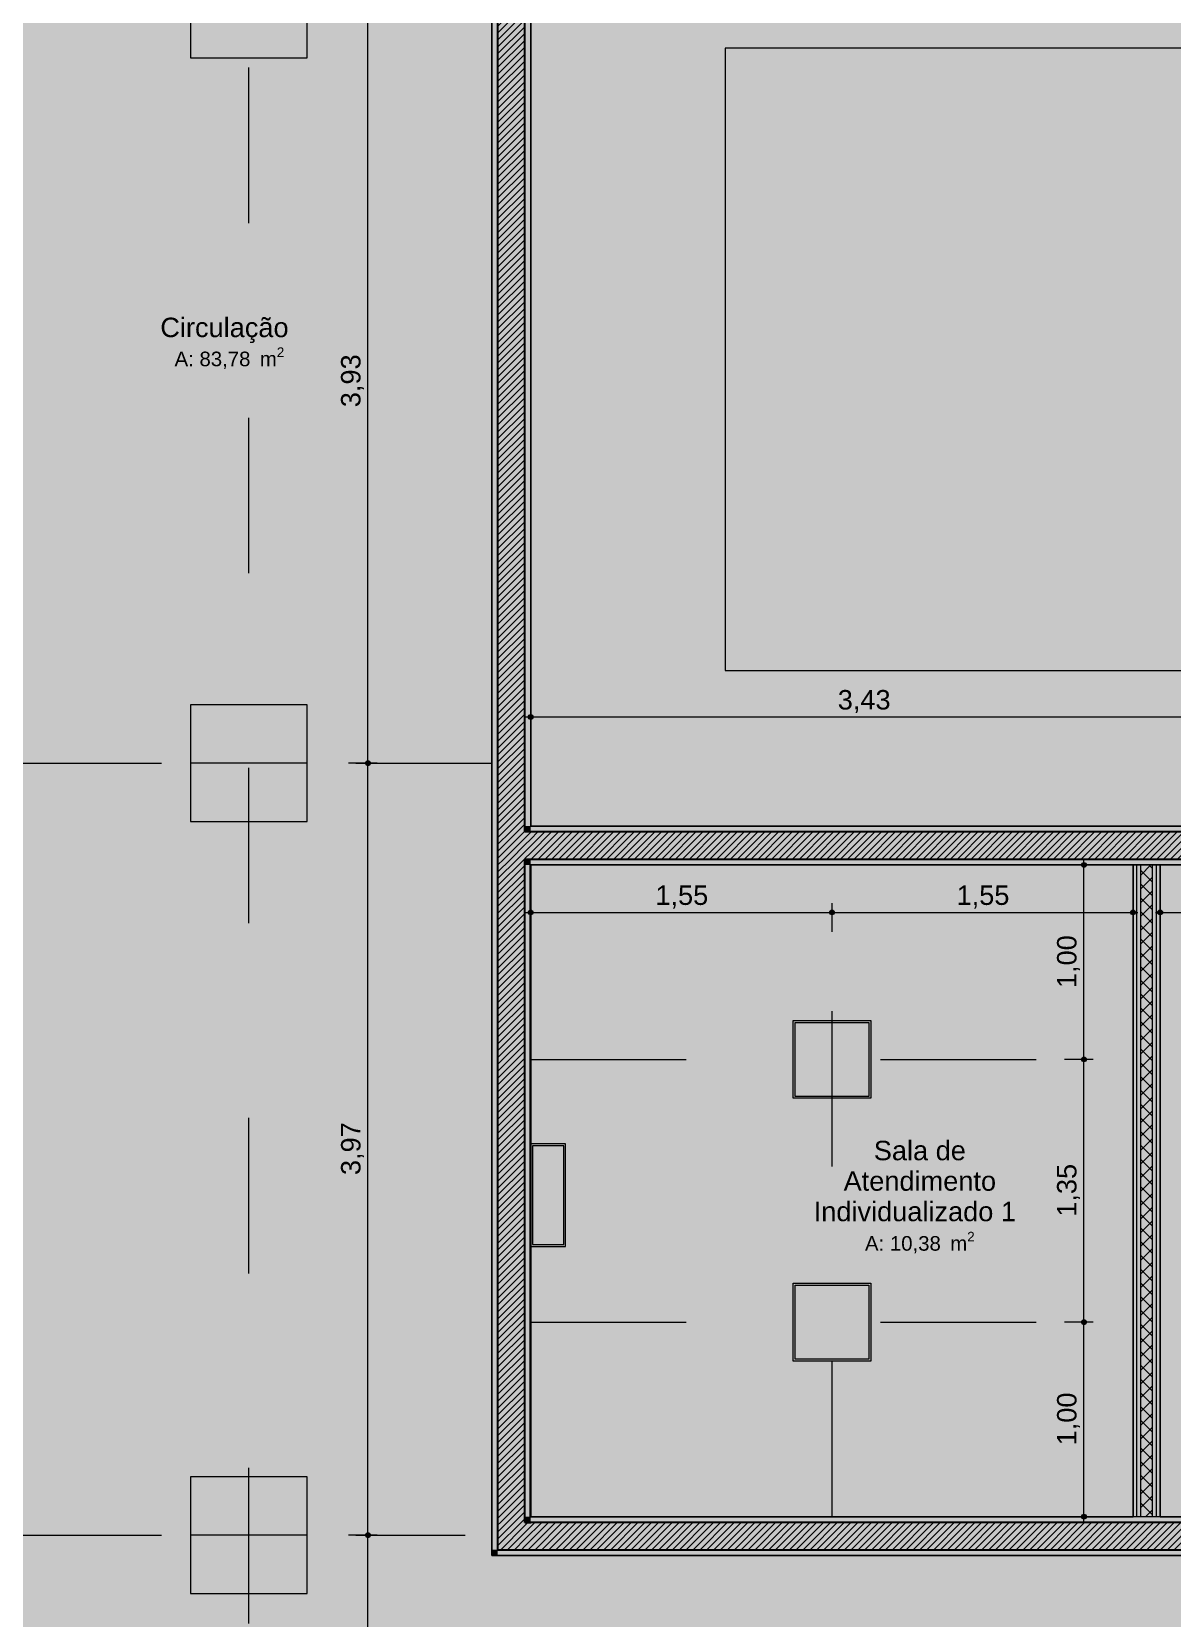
# Model space of a CAD drawing. Header units: metres. Extents: x -77 to -41.1, y -68 to -27.7.
# Drawn here: x -56.38 to -50.51, y -51.17 to -43.02 of the extents above; entities that cross this region are included whole.
import ezdxf

# ---------------------------------------------------------------- set-up
doc = ezdxf.new("R2010")
doc.units = ezdxf.units.M
doc.header["$MEASUREMENT"] = 0
doc.linetypes.add('AStair_dashed', pattern=[1.8, 0.8, -1])
for name, color, linetype in [('COTAS FORRO.EXEC', 7, 'Continuous'), ('FORRO.EXEC', 7, 'Continuous'), ('LUMINOTÉCNICA', 7, 'Continuous'), ('PAREDE CONSTRUIR', 7, 'Continuous'), ('TERRENO.ARQ', 7, 'Continuous'), ('ZONA', 7, 'Continuous')]:
    doc.layers.add(name, color=color, linetype=linetype)
for name, color, linetype, lineweight, true_color in [('COTAS FORRO.EXEC_Caneta_No__25', 7, 'Continuous', 13, 0x982312), ('LAJES.EST_Caneta_No__18', 7, 'Continuous', 0, 0xdfdfdf), ('LAJES.EST_Caneta_No__254', 7, 'Continuous', 0, 0xd1c9ad), ('LUMINOTÉCNICA_Caneta_No__174', 7, 'Continuous', 0, 0x6a8fff), ('LUMINOTÉCNICA_Caneta_No__27', 7, 'Continuous', 0, 0xbd2d17), ('LUMINOTÉCNICA_Caneta_No__46', 7, 'Continuous', 0, 0xbf8f00), ('LUMINOTÉCNICA_Caneta_No__56', 7, 'Continuous', 0, 0xffe495), ('ZONA_Caneta_No__56', 7, 'Continuous', 0, 0xffe495)]:
    doc.layers.add(name, color=color, linetype=linetype, lineweight=lineweight, true_color=true_color)
for name, color, linetype, lineweight in [('FORRO.EXEC_Caneta_No__241', 7, 'Continuous', 13), ('LAJES.EST_Caneta_No__241', 7, 'Continuous', 13), ('LUMINOTÉCNICA_Caneta_No__96', 252, 'Continuous', 0), ('PAREDE CONSTRUIR_Caneta_No__241', 7, 'Continuous', 13), ('PAREDE CONSTRUIR_Caneta_No__3', 7, 'Continuous', 25), ('PAREDE CONSTRUIR_Caneta_No__83', 84, 'Continuous', 0), ('Selos de Zona Archicad_Caneta_No__11', 7, 'Continuous', 5), ('TERRENO.ARQ_Caneta_No__241', 7, 'Continuous', 13)]:
    doc.layers.add(name, color=color, linetype=linetype, lineweight=lineweight)
doc.styles.add('GENERATED_STYLE_1', font='arial.ttf')
doc.dimstyles.new('GENERATED_STYLE__1', dxfattribs={"dimtxt": 0.1, "dimasz": 0.0475, "dimexe": 0.18, "dimexo": 0.1, "dimgap": 0, "dimtad": 1, "dimtih": 1, "dimtoh": 1, "dimzin": 0, "dimdsep": 46, "dimtxsty": 'GENERATED_STYLE_1', "dimblk": 'ARROWHEAD_11', "dimblk1": 'ARROWHEAD_11', "dimblk2": 'ARROWHEAD_11', "dimcen": 0.09, "dimclrd": 256, "dimclre": 256, "dimclrt": 256, "dimadec": 0, "dimazin": 0, "dimtfac": 1, "dimtdec": 4, "dimtmove": 0, "dimatfit": 3, "dimfxl": 0, "dimtolj": 1, "dimtzin": 0, "dimarcsym": 0})
doc.dimstyles.new('GENERATED_STYLE__2', dxfattribs={"dimtxt": 0.1, "dimasz": 0.0475, "dimexe": 0.18, "dimexo": 0.1, "dimgap": 0, "dimtad": 1, "dimzin": 0, "dimdsep": 46, "dimtxsty": 'GENERATED_STYLE_1', "dimblk": 'ARROWHEAD_11', "dimblk1": 'ARROWHEAD_11', "dimblk2": 'ARROWHEAD_11', "dimcen": 0.09, "dimclrd": 256, "dimclre": 256, "dimclrt": 256, "dimadec": 0, "dimazin": 0, "dimtfac": 1, "dimtdec": 4, "dimtmove": 0, "dimatfit": 3, "dimfxl": 0, "dimtolj": 1, "dimtzin": 0, "dimarcsym": 0})
doc.dimstyles.new('GENERATED_STYLE__3', dxfattribs={"dimtxt": 0.1, "dimasz": 0.0475, "dimexe": 0.18, "dimexo": 0.337275, "dimgap": 0, "dimtad": 1, "dimtih": 1, "dimtoh": 1, "dimzin": 0, "dimdsep": 46, "dimtxsty": 'GENERATED_STYLE_1', "dimblk": 'ARROWHEAD_11', "dimblk1": 'ARROWHEAD_11', "dimblk2": 'ARROWHEAD_11', "dimcen": 0.09, "dimclrd": 256, "dimclre": 256, "dimclrt": 256, "dimadec": 0, "dimazin": 0, "dimtfac": 1, "dimtdec": 4, "dimtmove": 0, "dimatfit": 3, "dimfxl": 0, "dimtolj": 1, "dimtzin": 0, "dimarcsym": 0})
pattern_1 = [(45, (0, 0), (-0.0176776695, 0.0176776695), [])]

# ---------------------------------------------------------------- blocks, each defined once
blk = doc.blocks.new('Sala de Atendimento Individualizado 1_9_7_3', base_point=(-51.8123, -48.9904))
at = {"layer": 'Selos de Zona Archicad_Caneta_No__11', "color": 7, "lineweight": 5, "insert": (-51.8123, -48.7188), "char_height": 0.1, "width": 1.1, "attachment_point": 2, "line_spacing_factor": 0.940302, "style": 'GENERATED_STYLE_1'}
blk.add_mtext('\\A1;{\\pqc;\\pt0,0.55;\\fArial|b0|i0|c0|p0;\\W1.000000;Sala de Atendimento Individualizado 1\\fArial|b0|i0|c0|p0;\\W1.000000;\\A1{\\H.66x;\\S^  ;}\\fArial|b0|i0|c0|p0;\\W1.000000;\\fArial|b0|i0|c0|p0;\\W1.000000;\\A1{\\H.66x;\\S^  ;}}', dxfattribs=at)
at = {"layer": 'Selos de Zona Archicad_Caneta_No__11', "color": 7, "lineweight": 5, "insert": (-51.8123, -49.187), "char_height": 0.075, "attachment_point": 2, "style": 'GENERATED_STYLE_1'}
blk.add_mtext('\\A1;{\\pqc;\\pt0,0.55;\\fArial|b0|i0|c0|p0;\\W1.000000;A: 10,38\\fArial|b0|i0|c0|p0;\\W1.000000;\\A1{\\H.66x;\\S^  ;}\\fArial|b0|i0|c0|p0;\\W1.000000; m\\fArial|b0|i0|c0|p0;\\W1.000000;\\A1{\\H.66x;\\S2^  ;}}', dxfattribs=at)
blk = doc.blocks.new('Circulação_9_25_3', base_point=(-55.3638, -44.6001))
at = {"layer": 'Selos de Zona Archicad_Caneta_No__11', "color": 7, "lineweight": 5, "attachment_point": 2, "style": 'GENERATED_STYLE_1'}
for s, insert, char_height in [('\\A1;{\\pqc;\\pt0,0.55;\\fArial|b0|i0|c0|p0;\\W1.000000;Circulação\\fArial|b0|i0|c0|p0;\\W1.000000;\\A1{\\H.66x;\\S^  ;}\\fArial|b0|i0|c0|p0;\\W1.000000;\\fArial|b0|i0|c0|p0;\\W1.000000;\\A1{\\H.66x;\\S^  ;}}', (-55.3638, -44.4863), 0.1), ('\\A1;{\\pqc;\\pt0,0.55;\\fArial|b0|i0|c0|p0;\\W1.000000;A: 83,78\\fArial|b0|i0|c0|p0;\\W1.000000;\\A1{\\H.66x;\\S^  ;}\\fArial|b0|i0|c0|p0;\\W1.000000; m\\fArial|b0|i0|c0|p0;\\W1.000000;\\A1{\\H.66x;\\S2^  ;}}', (-55.3638, -44.639), 0.075)]:
    blk.add_mtext(s, dxfattribs=dict(at, insert=insert, char_height=char_height))
blk = doc.blocks.new('*D198')
at = {"layer": 'COTAS FORRO.EXEC_Caneta_No__25', "linetype": 'Continuous', "lineweight": 13, "true_color": 0x982312}
for points in [[(-53.8265, -47.5445), (-53.8256, -47.5493), (-53.8229, -47.5533), (-53.8188, -47.556), (-53.814, -47.557), (-53.8093, -47.556), (-53.8052, -47.5533), (-53.8025, -47.5493), (-53.8015, -47.5445), (-53.8025, -47.5397), (-53.8052, -47.5357), (-53.8093, -47.5329), (-53.814, -47.532), (-53.8188, -47.5329), (-53.8229, -47.5357), (-53.8256, -47.5397)], [(-52.2765, -47.5445), (-52.2756, -47.5493), (-52.2729, -47.5533), (-52.2688, -47.556), (-52.264, -47.557), (-52.2593, -47.556), (-52.2552, -47.5533), (-52.2525, -47.5493), (-52.2515, -47.5445), (-52.2525, -47.5397), (-52.2552, -47.5357), (-52.2593, -47.5329), (-52.264, -47.532), (-52.2688, -47.5329), (-52.2729, -47.5357), (-52.2756, -47.5397)]]:
    blk.add_hatch(color=24, dxfattribs=at).paths.add_polyline_path(points)
at = {"layer": 'COTAS FORRO.EXEC_Caneta_No__25', "color": 24, "linetype": 'Continuous', "lineweight": 13, "true_color": 0x982312}
for p, q in [((-53.814, -47.532), (-53.814, -47.4445)), ((-53.839, -47.5445), (-53.8265, -47.5445)), ((-53.814, -47.5914), (-53.814, -47.557)), ((-53.8015, -47.5445), (-52.2765, -47.5445)), ((-52.264, -47.532), (-52.264, -47.4976)), ((-52.264, -47.6445), (-52.264, -47.557))]:
    blk.add_line(p, q, dxfattribs=at)
for centre in [(-53.814, -47.5445), (-52.264, -47.5445)]:
    blk.add_circle(centre, 0.0125, dxfattribs=at)
at = {"layer": 'COTAS FORRO.EXEC_Caneta_No__25', "color": 24, "lineweight": 13, "true_color": 0x982312, "insert": (-53.1725, -47.5245), "char_height": 0.1, "attachment_point": 7, "style": 'GENERATED_STYLE_1'}
blk.add_mtext('\\A1;{\\pql;\\fArial|b0|i0|c0|p0;\\W1.000000;1,55}', dxfattribs=at)
blk = doc.blocks.new('ARROWHEAD_11')
at = {"color": 0, "linetype": 'Continuous', "lineweight": 0}
blk.add_line((0, 0), (-1, 0), dxfattribs=at)
at = {"color": 0, "linetype": 'Continuous', "lineweight": 0, "const_width": 0.25, "flags": 128}
blk.add_lwpolyline([(-0.125, 0, 1), (0.125, 0, 1)], format="xyb", close=True, dxfattribs=at)
blk = doc.blocks.new('*D199')
at = {"layer": 'COTAS FORRO.EXEC_Caneta_No__25', "linetype": 'Continuous', "lineweight": 13, "true_color": 0x982312}
for points in [[(-52.2765, -47.5445), (-52.2756, -47.5493), (-52.2729, -47.5533), (-52.2688, -47.556), (-52.264, -47.557), (-52.2593, -47.556), (-52.2552, -47.5533), (-52.2525, -47.5493), (-52.2515, -47.5445), (-52.2525, -47.5397), (-52.2552, -47.5357), (-52.2593, -47.5329), (-52.264, -47.532), (-52.2688, -47.5329), (-52.2729, -47.5357), (-52.2756, -47.5397)], [(-50.7282, -47.5445), (-50.7272, -47.5493), (-50.7245, -47.5533), (-50.7205, -47.556), (-50.7157, -47.557), (-50.7109, -47.556), (-50.7069, -47.5533), (-50.7042, -47.5493), (-50.7032, -47.5445), (-50.7042, -47.5397), (-50.7069, -47.5357), (-50.7109, -47.5329), (-50.7157, -47.532), (-50.7205, -47.5329), (-50.7245, -47.5357), (-50.7272, -47.5397)]]:
    blk.add_hatch(color=24, dxfattribs=at).paths.add_polyline_path(points)
at = {"layer": 'COTAS FORRO.EXEC_Caneta_No__25', "color": 24, "linetype": 'Continuous', "lineweight": 13, "true_color": 0x982312}
for p, q in [((-52.264, -47.532), (-52.264, -47.4976)), ((-52.264, -47.6445), (-52.264, -47.557)), ((-52.2515, -47.5445), (-50.7282, -47.5445)), ((-50.7157, -47.532), (-50.7157, -47.4976)), ((-50.7157, -47.6445), (-50.7157, -47.557)), ((-50.7032, -47.5445), (-50.6907, -47.5445))]:
    blk.add_line(p, q, dxfattribs=at)
for centre in [(-52.264, -47.5445), (-50.7157, -47.5445)]:
    blk.add_circle(centre, 0.0125, dxfattribs=at)
at = {"layer": 'COTAS FORRO.EXEC_Caneta_No__25', "color": 24, "lineweight": 13, "true_color": 0x982312, "insert": (-51.6233, -47.5245), "char_height": 0.1, "attachment_point": 7, "style": 'GENERATED_STYLE_1'}
blk.add_mtext('\\A1;{\\pql;\\fArial|b0|i0|c0|p0;\\W1.000000;1,55}', dxfattribs=at)
blk = doc.blocks.new('*D200')
at = {"layer": 'COTAS FORRO.EXEC_Caneta_No__25', "linetype": 'Continuous', "lineweight": 13, "true_color": 0x982312}
for points in [[(-50.5882, -47.5445), (-50.5872, -47.5493), (-50.5845, -47.5533), (-50.5805, -47.556), (-50.5757, -47.557), (-50.5709, -47.556), (-50.5669, -47.5533), (-50.5642, -47.5493), (-50.5632, -47.5445), (-50.5642, -47.5397), (-50.5669, -47.5357), (-50.5709, -47.5329), (-50.5757, -47.532), (-50.5805, -47.5329), (-50.5845, -47.5357), (-50.5872, -47.5397)], [(-49.0382, -47.5445), (-49.0372, -47.5493), (-49.0345, -47.5533), (-49.0305, -47.556), (-49.0257, -47.557), (-49.0209, -47.556), (-49.0169, -47.5533), (-49.0142, -47.5493), (-49.0132, -47.5445), (-49.0142, -47.5397), (-49.0169, -47.5357), (-49.0209, -47.5329), (-49.0257, -47.532), (-49.0305, -47.5329), (-49.0345, -47.5357), (-49.0372, -47.5397)]]:
    blk.add_hatch(color=24, dxfattribs=at).paths.add_polyline_path(points)
at = {"layer": 'COTAS FORRO.EXEC_Caneta_No__25', "color": 24, "linetype": 'Continuous', "lineweight": 13, "true_color": 0x982312}
for p, q in [((-50.5757, -47.532), (-50.5757, -47.4445)), ((-50.6007, -47.5445), (-50.5882, -47.5445)), ((-50.5757, -47.5914), (-50.5757, -47.557)), ((-50.5632, -47.5445), (-49.0382, -47.5445)), ((-49.0257, -47.532), (-49.0257, -47.4976)), ((-49.0257, -47.6445), (-49.0257, -47.557))]:
    blk.add_line(p, q, dxfattribs=at)
for centre in [(-50.5757, -47.5445), (-49.0257, -47.5445)]:
    blk.add_circle(centre, 0.0125, dxfattribs=at)
at = {"layer": 'COTAS FORRO.EXEC_Caneta_No__25', "color": 24, "lineweight": 13, "true_color": 0x982312, "insert": (-49.9342, -47.5245), "char_height": 0.1, "attachment_point": 7, "style": 'GENERATED_STYLE_1'}
blk.add_mtext('\\A1;{\\pql;\\fArial|b0|i0|c0|p0;\\W1.000000;1,55}', dxfattribs=at)
blk = doc.blocks.new('*D207')
at = {"layer": 'COTAS FORRO.EXEC_Caneta_No__25', "linetype": 'Continuous', "lineweight": 13, "true_color": 0x982312}
for points in [[(-50.9804, -49.6516), (-50.9794, -49.6564), (-50.9767, -49.6604), (-50.9727, -49.6631), (-50.9679, -49.6641), (-50.9631, -49.6631), (-50.9591, -49.6604), (-50.9563, -49.6564), (-50.9554, -49.6516), (-50.9563, -49.6468), (-50.9591, -49.6427), (-50.9631, -49.64), (-50.9679, -49.6391), (-50.9727, -49.64), (-50.9767, -49.6427), (-50.9794, -49.6468)], [(-50.9804, -50.6516), (-50.9794, -50.6564), (-50.9767, -50.6604), (-50.9727, -50.6631), (-50.9679, -50.6641), (-50.9631, -50.6631), (-50.9591, -50.6604), (-50.9563, -50.6564), (-50.9554, -50.6516), (-50.9563, -50.6468), (-50.9591, -50.6427), (-50.9631, -50.64), (-50.9679, -50.6391), (-50.9727, -50.64), (-50.9767, -50.6427), (-50.9794, -50.6468)]]:
    blk.add_hatch(color=24, dxfattribs=at).paths.add_polyline_path(points)
at = {"layer": 'COTAS FORRO.EXEC_Caneta_No__25', "color": 24, "linetype": 'Continuous', "lineweight": 13, "true_color": 0x982312}
for p, q in [((-50.9804, -49.6516), (-51.0679, -49.6516)), ((-50.9679, -50.6391), (-50.9679, -49.6641)), ((-50.921, -49.6516), (-50.9554, -49.6516)), ((-50.9804, -50.6516), (-51.0148, -50.6516)), ((-50.8679, -50.6516), (-50.9554, -50.6516)), ((-50.9679, -50.6766), (-50.9679, -50.6641))]:
    blk.add_line(p, q, dxfattribs=at)
for centre in [(-50.9679, -49.6516), (-50.9679, -50.6516)]:
    blk.add_circle(centre, 0.0125, dxfattribs=at)
at = {"layer": 'COTAS FORRO.EXEC_Caneta_No__25', "color": 24, "lineweight": 13, "true_color": 0x982312, "insert": (-50.9879, -50.285), "char_height": 0.1, "attachment_point": 7, "rotation": 90, "style": 'GENERATED_STYLE_1'}
blk.add_mtext('\\A1;{\\pql;\\fArial|b0|i0|c0|p0;\\W1.000000;1,00}', dxfattribs=at)
blk = doc.blocks.new('*D208')
at = {"layer": 'COTAS FORRO.EXEC_Caneta_No__25', "linetype": 'Continuous', "lineweight": 13, "true_color": 0x982312}
for points in [[(-50.9804, -48.3002), (-50.9794, -48.305), (-50.9767, -48.309), (-50.9727, -48.3117), (-50.9679, -48.3127), (-50.9631, -48.3117), (-50.9591, -48.309), (-50.9563, -48.305), (-50.9554, -48.3002), (-50.9563, -48.2954), (-50.9591, -48.2913), (-50.9631, -48.2886), (-50.9679, -48.2877), (-50.9727, -48.2886), (-50.9767, -48.2913), (-50.9794, -48.2954)], [(-50.9804, -49.6516), (-50.9794, -49.6564), (-50.9767, -49.6604), (-50.9727, -49.6631), (-50.9679, -49.6641), (-50.9631, -49.6631), (-50.9591, -49.6604), (-50.9563, -49.6564), (-50.9554, -49.6516), (-50.9563, -49.6468), (-50.9591, -49.6427), (-50.9631, -49.64), (-50.9679, -49.6391), (-50.9727, -49.64), (-50.9767, -49.6427), (-50.9794, -49.6468)]]:
    blk.add_hatch(color=24, dxfattribs=at).paths.add_polyline_path(points)
at = {"layer": 'COTAS FORRO.EXEC_Caneta_No__25', "color": 24, "linetype": 'Continuous', "lineweight": 13, "true_color": 0x982312}
for p, q in [((-50.9804, -48.3002), (-51.0679, -48.3002)), ((-50.9679, -49.6391), (-50.9679, -48.3127)), ((-50.921, -48.3002), (-50.9554, -48.3002)), ((-50.9804, -49.6516), (-51.0679, -49.6516)), ((-50.921, -49.6516), (-50.9554, -49.6516))]:
    blk.add_line(p, q, dxfattribs=at)
for centre in [(-50.9679, -48.3002), (-50.9679, -49.6516)]:
    blk.add_circle(centre, 0.0125, dxfattribs=at)
at = {"layer": 'COTAS FORRO.EXEC_Caneta_No__25', "color": 24, "lineweight": 13, "true_color": 0x982312, "insert": (-50.9879, -49.1093), "char_height": 0.1, "attachment_point": 7, "rotation": 90, "style": 'GENERATED_STYLE_1'}
blk.add_mtext('\\A1;{\\pql;\\fArial|b0|i0|c0|p0;\\W1.000000;1,35}', dxfattribs=at)
blk = doc.blocks.new('*D209')
at = {"layer": 'COTAS FORRO.EXEC_Caneta_No__25', "linetype": 'Continuous', "lineweight": 13, "true_color": 0x982312}
for points in [[(-50.9804, -47.3002), (-50.9794, -47.305), (-50.9767, -47.309), (-50.9727, -47.3117), (-50.9679, -47.3127), (-50.9631, -47.3117), (-50.9591, -47.309), (-50.9563, -47.305), (-50.9554, -47.3002), (-50.9563, -47.2954), (-50.9591, -47.2913), (-50.9631, -47.2886), (-50.9679, -47.2877), (-50.9727, -47.2886), (-50.9767, -47.2913), (-50.9794, -47.2954)], [(-50.9804, -48.3002), (-50.9794, -48.305), (-50.9767, -48.309), (-50.9727, -48.3117), (-50.9679, -48.3127), (-50.9631, -48.3117), (-50.9591, -48.309), (-50.9563, -48.305), (-50.9554, -48.3002), (-50.9563, -48.2954), (-50.9591, -48.2913), (-50.9631, -48.2886), (-50.9679, -48.2877), (-50.9727, -48.2886), (-50.9767, -48.2913), (-50.9794, -48.2954)]]:
    blk.add_hatch(color=24, dxfattribs=at).paths.add_polyline_path(points)
at = {"layer": 'COTAS FORRO.EXEC_Caneta_No__25', "color": 24, "linetype": 'Continuous', "lineweight": 13, "true_color": 0x982312}
for p, q in [((-50.9804, -47.3002), (-51.0148, -47.3002)), ((-50.9679, -47.2877), (-50.9679, -47.2752)), ((-50.9679, -48.2877), (-50.9679, -47.3127)), ((-50.8679, -47.3002), (-50.9554, -47.3002)), ((-50.9804, -48.3002), (-51.0679, -48.3002)), ((-50.921, -48.3002), (-50.9554, -48.3002))]:
    blk.add_line(p, q, dxfattribs=at)
for centre in [(-50.9679, -47.3002), (-50.9679, -48.3002)]:
    blk.add_circle(centre, 0.0125, dxfattribs=at)
at = {"layer": 'COTAS FORRO.EXEC_Caneta_No__25', "color": 24, "lineweight": 13, "true_color": 0x982312, "insert": (-50.9879, -47.9336), "char_height": 0.1, "attachment_point": 7, "rotation": 90, "style": 'GENERATED_STYLE_1'}
blk.add_mtext('\\A1;{\\pql;\\fArial|b0|i0|c0|p0;\\W1.000000;1,00}', dxfattribs=at)
blk = doc.blocks.new('*D291')
at = {"layer": 'COTAS FORRO.EXEC_Caneta_No__25', "linetype": 'Continuous', "lineweight": 13, "true_color": 0x982312}
for points in [[(-53.8265, -46.5396), (-53.8256, -46.5443), (-53.8229, -46.5484), (-53.8188, -46.5511), (-53.814, -46.5521), (-53.8093, -46.5511), (-53.8052, -46.5484), (-53.8025, -46.5443), (-53.8015, -46.5396), (-53.8025, -46.5348), (-53.8052, -46.5307), (-53.8093, -46.528), (-53.814, -46.5271), (-53.8188, -46.528), (-53.8229, -46.5307), (-53.8256, -46.5348)], [(-50.4006, -46.5396), (-50.3996, -46.5443), (-50.3969, -46.5484), (-50.3929, -46.5511), (-50.3881, -46.5521), (-50.3833, -46.5511), (-50.3792, -46.5484), (-50.3765, -46.5443), (-50.3756, -46.5396), (-50.3765, -46.5348), (-50.3792, -46.5307), (-50.3833, -46.528), (-50.3881, -46.5271), (-50.3929, -46.528), (-50.3969, -46.5307), (-50.3996, -46.5348)]]:
    blk.add_hatch(color=24, dxfattribs=at).paths.add_polyline_path(points)
at = {"layer": 'COTAS FORRO.EXEC_Caneta_No__25', "color": 24, "linetype": 'Continuous', "lineweight": 13, "true_color": 0x982312}
for p, q in [((-53.814, -46.5271), (-53.814, -46.4927)), ((-50.3881, -46.5271), (-50.3881, -46.4927)), ((-53.839, -46.5396), (-53.8265, -46.5396)), ((-53.814, -46.8768), (-53.814, -46.5521)), ((-53.8015, -46.5396), (-50.4006, -46.5396)), ((-50.3881, -46.8768), (-50.3881, -46.5521))]:
    blk.add_line(p, q, dxfattribs=at)
for centre in [(-53.814, -46.5396), (-50.3881, -46.5396)]:
    blk.add_circle(centre, 0.0125, dxfattribs=at)
at = {"layer": 'COTAS FORRO.EXEC_Caneta_No__25', "color": 24, "lineweight": 13, "true_color": 0x982312, "insert": (-52.2345, -46.5196), "char_height": 0.1, "attachment_point": 7, "style": 'GENERATED_STYLE_1'}
blk.add_mtext('\\A1;{\\pql;\\fArial|b0|i0|c0|p0;\\W1.000000;3,43}', dxfattribs=at)
blk = doc.blocks.new('*D305')
at = {"layer": 'COTAS FORRO.EXEC_Caneta_No__25', "linetype": 'Continuous', "lineweight": 13, "true_color": 0x982312}
for points in [[(-54.6636, -50.7464), (-54.6626, -50.7512), (-54.6599, -50.7553), (-54.6559, -50.758), (-54.6511, -50.7589), (-54.6463, -50.758), (-54.6422, -50.7553), (-54.6395, -50.7512), (-54.6386, -50.7464), (-54.6395, -50.7417), (-54.6422, -50.7376), (-54.6463, -50.7349), (-54.6511, -50.7339), (-54.6559, -50.7349), (-54.6599, -50.7376), (-54.6626, -50.7417)], [(-54.6636, -54.6297), (-54.6626, -54.6345), (-54.6599, -54.6386), (-54.6559, -54.6413), (-54.6511, -54.6422), (-54.6463, -54.6413), (-54.6422, -54.6386), (-54.6395, -54.6345), (-54.6386, -54.6297), (-54.6395, -54.625), (-54.6422, -54.6209), (-54.6463, -54.6182), (-54.6511, -54.6172), (-54.6559, -54.6182), (-54.6599, -54.6209), (-54.6626, -54.625)]]:
    blk.add_hatch(color=24, dxfattribs=at).paths.add_polyline_path(points)
at = {"layer": 'COTAS FORRO.EXEC_Caneta_No__25', "color": 24, "linetype": 'Continuous', "lineweight": 13, "true_color": 0x982312}
for p, q in [((-54.6636, -50.7464), (-54.7511, -50.7464)), ((-54.6511, -54.6172), (-54.6511, -50.7589)), ((-54.6042, -50.7464), (-54.6386, -50.7464)), ((-54.6636, -54.6297), (-54.6979, -54.6297)), ((-54.5511, -54.6297), (-54.6386, -54.6297))]:
    blk.add_line(p, q, dxfattribs=at)
for centre in [(-54.6511, -50.7464), (-54.6511, -54.6297)]:
    blk.add_circle(centre, 0.0125, dxfattribs=at)
at = {"layer": 'COTAS FORRO.EXEC_Caneta_No__25', "color": 24, "lineweight": 13, "true_color": 0x982312, "insert": (-54.6711, -52.8216), "char_height": 0.1, "attachment_point": 7, "rotation": 90, "style": 'GENERATED_STYLE_1'}
blk.add_mtext('\\A1;{\\pql;\\fArial|b0|i0|c0|p0;\\W1.000000;3,88}', dxfattribs=at)
blk = doc.blocks.new('*D306')
at = {"layer": 'COTAS FORRO.EXEC_Caneta_No__25', "linetype": 'Continuous', "lineweight": 13, "true_color": 0x982312}
for points in [[(-54.6636, -46.7767), (-54.6626, -46.7814), (-54.6599, -46.7855), (-54.6559, -46.7882), (-54.6511, -46.7892), (-54.6463, -46.7882), (-54.6422, -46.7855), (-54.6395, -46.7814), (-54.6386, -46.7767), (-54.6395, -46.7719), (-54.6422, -46.7678), (-54.6463, -46.7651), (-54.6511, -46.7642), (-54.6559, -46.7651), (-54.6599, -46.7678), (-54.6626, -46.7719)], [(-54.6636, -50.7464), (-54.6626, -50.7512), (-54.6599, -50.7553), (-54.6559, -50.758), (-54.6511, -50.7589), (-54.6463, -50.758), (-54.6422, -50.7553), (-54.6395, -50.7512), (-54.6386, -50.7464), (-54.6395, -50.7417), (-54.6422, -50.7376), (-54.6463, -50.7349), (-54.6511, -50.7339), (-54.6559, -50.7349), (-54.6599, -50.7376), (-54.6626, -50.7417)]]:
    blk.add_hatch(color=24, dxfattribs=at).paths.add_polyline_path(points)
at = {"layer": 'COTAS FORRO.EXEC_Caneta_No__25', "color": 24, "linetype": 'Continuous', "lineweight": 13, "true_color": 0x982312}
for p, q in [((-54.6636, -46.7767), (-54.7511, -46.7767)), ((-54.6511, -50.7339), (-54.6511, -46.7892)), ((-54.6042, -46.7767), (-54.6386, -46.7767)), ((-54.6636, -50.7464), (-54.7511, -50.7464)), ((-54.6042, -50.7464), (-54.6386, -50.7464))]:
    blk.add_line(p, q, dxfattribs=at)
for centre in [(-54.6511, -46.7767), (-54.6511, -50.7464)]:
    blk.add_circle(centre, 0.0125, dxfattribs=at)
at = {"layer": 'COTAS FORRO.EXEC_Caneta_No__25', "color": 24, "lineweight": 13, "true_color": 0x982312, "insert": (-54.6711, -48.895), "char_height": 0.1, "attachment_point": 7, "rotation": 90, "style": 'GENERATED_STYLE_1'}
blk.add_mtext('\\A1;{\\pql;\\fArial|b0|i0|c0|p0;\\W1.000000;3,97}', dxfattribs=at)
blk = doc.blocks.new('*D307')
at = {"layer": 'COTAS FORRO.EXEC_Caneta_No__25', "linetype": 'Continuous', "lineweight": 13, "true_color": 0x982312}
for points in [[(-54.6636, -42.8498), (-54.6626, -42.8546), (-54.6599, -42.8587), (-54.6559, -42.8614), (-54.6511, -42.8623), (-54.6463, -42.8614), (-54.6422, -42.8587), (-54.6395, -42.8546), (-54.6386, -42.8498), (-54.6395, -42.8451), (-54.6422, -42.841), (-54.6463, -42.8383), (-54.6511, -42.8373), (-54.6559, -42.8383), (-54.6599, -42.841), (-54.6626, -42.8451)], [(-54.6636, -46.7767), (-54.6626, -46.7814), (-54.6599, -46.7855), (-54.6559, -46.7882), (-54.6511, -46.7892), (-54.6463, -46.7882), (-54.6422, -46.7855), (-54.6395, -46.7814), (-54.6386, -46.7767), (-54.6395, -46.7719), (-54.6422, -46.7678), (-54.6463, -46.7651), (-54.6511, -46.7642), (-54.6559, -46.7651), (-54.6599, -46.7678), (-54.6626, -46.7719)]]:
    blk.add_hatch(color=24, dxfattribs=at).paths.add_polyline_path(points)
at = {"layer": 'COTAS FORRO.EXEC_Caneta_No__25', "color": 24, "linetype": 'Continuous', "lineweight": 13, "true_color": 0x982312}
for p, q in [((-54.6636, -42.8498), (-54.7511, -42.8498)), ((-54.6511, -46.7642), (-54.6511, -42.8623)), ((-54.6042, -42.8498), (-54.6386, -42.8498)), ((-54.6636, -46.7767), (-54.7511, -46.7767)), ((-54.6042, -46.7767), (-54.6386, -46.7767))]:
    blk.add_line(p, q, dxfattribs=at)
for centre in [(-54.6511, -42.8498), (-54.6511, -46.7767)]:
    blk.add_circle(centre, 0.0125, dxfattribs=at)
at = {"layer": 'COTAS FORRO.EXEC_Caneta_No__25', "color": 24, "lineweight": 13, "true_color": 0x982312, "insert": (-54.6711, -44.9467), "char_height": 0.1, "attachment_point": 7, "rotation": 90, "style": 'GENERATED_STYLE_1'}
blk.add_mtext('\\A1;{\\pql;\\fArial|b0|i0|c0|p0;\\W1.000000;3,93}', dxfattribs=at)
blk = doc.blocks.new('Fluorescent Lamp 26_2')
at = {"layer": 'LUMINOTÉCNICA_Caneta_No__174', "linetype": 'Continuous', "lineweight": 0, "true_color": 0xd9e2fe}
blk.add_hatch(color=254, dxfattribs=at).paths.add_polyline_path([(0, 0), (0.6, 0), (0.6, 0.6), (0, 0.6)])
at = {"layer": 'LUMINOTÉCNICA_Caneta_No__174', "color": 161, "linetype": 'Continuous', "lineweight": 0, "true_color": 0x6a8fff}
for p, q in [((0.6, 0.6), (0, 0.6)), ((0, 0.6), (0, 0)), ((0.6, 0), (0.6, 0.6)), ((0, 0.3), (0.6, 0.3)), ((0, 0), (0.6, 0))]:
    blk.add_line(p, q, dxfattribs=at)
blk = doc.blocks.new('Fluorescent Lamp 26')
at = {"layer": 'LUMINOTÉCNICA_Caneta_No__27', "linetype": 'Continuous', "lineweight": 0, "true_color": 0xedc9c4}
blk.add_hatch(color=254, dxfattribs=at).paths.add_polyline_path([(0, 0), (0.4, 0), (0.4, 0.4), (0, 0.4)])
at = {"layer": 'LUMINOTÉCNICA_Caneta_No__27', "color": 22, "linetype": 'Continuous', "lineweight": 0, "true_color": 0xbd2d17}
for p, q in [((0.4, 0.4), (0, 0.4)), ((0, 0.4), (0, 0)), ((0.39, 0.39), (0.01, 0.39)), ((0.01, 0.39), (0.01, 0.01)), ((0.39, 0.01), (0.39, 0.39)), ((0.4, 0), (0.4, 0.4)), ((0, 0), (0.4, 0)), ((0.01, 0.01), (0.39, 0.01))]:
    blk.add_line(p, q, dxfattribs=at)
blk = doc.blocks.new('Fluorescent Lamp 26_6')
at = {"layer": 'LUMINOTÉCNICA_Caneta_No__56', "linetype": 'Continuous', "lineweight": 0, "true_color": 0xfef7e3}
blk.add_hatch(color=7, dxfattribs=at).paths.add_polyline_path([(0, 0), (0.5275, 0), (0.5275, 0.1799), (0, 0.1799)])
at = {"layer": 'LUMINOTÉCNICA_Caneta_No__46', "color": 42, "linetype": 'Continuous', "lineweight": 0, "true_color": 0xbf8f00}
for p, q in [((0.5275, 0.1799), (0, 0.1799)), ((0, 0.1799), (0, 0)), ((0.5175, 0.1699), (0.01, 0.1699)), ((0.01, 0.1699), (0.01, 0.01)), ((0.5175, 0.01), (0.5175, 0.1699)), ((0.5275, 0), (0.5275, 0.1799)), ((0, 0), (0.5275, 0)), ((0.01, 0.01), (0.5175, 0.01))]:
    blk.add_line(p, q, dxfattribs=at)

msp = doc.modelspace()

# ---------------------------------------------------------------- hatches: boundary and pattern name
at = {"layer": 'FORRO.EXEC', "linetype": 'Continuous', "lineweight": 0, "true_color": 0xfbfbfb}
for points in [[(-64.914, -38.2037), (-56.514, -38.2037), (-56.514, -42.3002), (-64.914, -42.3002), (-64.914, -47.1002), (-56.514, -47.1002), (-56.514, -52.5506), (-62.614, -52.5506), (-62.614, -54.0506), (-56.514, -54.0506), (-56.514, -56.6006), (-54.014, -56.6006), (-54.014, -54.5506), (-54.014, -53.0506), (-54.014, -52.3506), (-45.8136, -52.3506), (-45.8136, -50.8516), (-54.014, -50.8516), (-54.014, -36.7038), (-56.514, -36.7038), (-64.914, -36.7038)], [(-53.819, -50.6516), (-50.7157, -50.6516), (-50.7157, -47.3002), (-53.819, -47.3002)], [(-50.5757, -50.6516), (-47.4724, -50.6516), (-47.4724, -47.3002), (-50.5757, -47.3002)]]:
    msp.add_hatch(color=7, dxfattribs=at).paths.add_polyline_path(points)
at = {"layer": 'LAJES.EST_Caneta_No__18', "linetype": 'Continuous', "lineweight": 0, "true_color": 0xdfdfdf}
h = msp.add_hatch(dxfattribs=at)
h.set_pattern_fill('Piso_Externo__0003', color=254, style=0, pattern_type=2)
h.set_pattern_definition([(45, (0, 0.6), (-0.1909188, 0.1909188), [0, -0.18, 0, -0.27]), (110, (0.6, 0.6), (0.253717, 0.09234544), [0, -0.132, 0, -0.228])])
h.paths.add_polyline_path([(-76.514, -65.1016), (-73.814, -65.1016, -0.414214), (-75.814, -67.1016), (-66.814, -67.1016, -0.414214), (-68.814, -65.1016), (-68.814, -62.301), (-68.814, -45.4002, -0.414214), (-66.514, -43.1002), (-65.914, -43.1002), (-65.914, -42.3002), (-66.514, -42.3002), (-66.514, -38.2041), (-65.114, -38.2041), (-65.114, -36.7038), (-66.514, -36.7038), (-66.514, -32.5997), (-65.114, -32.5997), (-56.714, -32.5997), (-53.814, -32.5997), (-44.014, -32.5997), (-44.014, -42.3002), (-53.814, -42.3002), (-53.814, -47.1002), (-44.014, -47.1002), (-44.014, -50.8516), (-45.6136, -50.8516), (-45.6136, -52.3506), (-44.014, -52.3506), (-44.014, -60.3006), (-48.9163, -60.3006), (-48.9163, -61.1006), (-44.3609, -61.1006), (-44.3609, -67.1016), (-44.014, -67.1016), (-41.514, -67.1016), (-41.514, -28.1016), (-41.714, -28.1016), (-41.714, -60.3006), (-43.014, -60.3006), (-43.014, -30.0016), (-66.514, -30.0016), (-66.514, -28.1016), (-76.514, -28.1016)])
h.paths.add_polyline_path([(-73.814, -45.1016), (-76.314, -45.1016), (-76.314, -43.0892), (-75.7984, -43.0908, -0.414214), (-73.8139, -45.0876)], flags=0)
h.paths.add_polyline_path([(-73.814, -45.5846, -0.009328), (-73.814, -45.6604)], flags=0)
h.paths.add_polyline_path([(-52.814, -46.3002), (-52.814, -43.1002), (-44.014, -43.1002), (-44.014, -46.3002)], flags=0)
h.paths.add_polyline_path([(-67.714, -34.1), (-76.314, -34.1), (-76.314, -32.5997), (-67.714, -32.5997)], flags=0)
at = {"layer": 'LAJES.EST_Caneta_No__254', "linetype": 'Continuous', "lineweight": 0, "true_color": 0xd1c9ad}
h = msp.add_hatch(dxfattribs=at)
h.set_pattern_fill('Haie_OD_0003', color=9, style=0, pattern_type=2)
h.set_pattern_definition([(45, (0, 0.5), (-0.159099, 0.159099), [0, -0.15, 0, -0.225]), (110, (0.5, 0.5), (0.21143084, 0.07695453), [0, -0.11, 0, -0.19])])
h.paths.add_polyline_path([(-65.114, -47.1002), (-66.514, -47.1002), (-66.514, -60.3006), (-56.514, -60.3006), (-44.014, -60.3006), (-44.014, -56.6006), (-50.5957, -56.6006), (-50.5957, -54.2479), (-52.6157, -54.2479), (-52.6157, -52.5506), (-50.5957, -52.5506), (-45.6136, -52.5506), (-45.6136, -50.8516), (-44.014, -50.8516), (-44.014, -47.1002), (-53.814, -47.1002), (-53.814, -42.3002), (-44.014, -42.3002), (-44.014, -37.1002), (-51.174, -37.1002), (-51.174, -32.5997), (-53.814, -32.5997), (-56.714, -32.5997), (-58.7637, -32.5997), (-58.7637, -34.9038), (-63.464, -34.9038), (-63.464, -36.5038), (-65.114, -36.5038), (-65.114, -38.4037), (-63.464, -38.4037), (-63.464, -42.1002), (-65.114, -42.1002), (-65.114, -42.3002)])
h.paths.add_polyline_path([(-60.5596, -42.1002), (-60.5596, -38.4037), (-58.8637, -38.4037), (-58.8637, -42.1002)], flags=0)
h.paths.add_polyline_path([(-59.064, -48.7001), (-59.064, -47.3002), (-56.714, -47.3002), (-56.714, -48.7001)], flags=0)
at = {"layer": 'PAREDE CONSTRUIR', "linetype": 'Continuous', "lineweight": 0, "true_color": 0xffffff}
for points in [[(-53.984, -50.8216), (-53.984, -36.7038), (-54.014, -36.7038), (-54.014, -50.8216)], [(-53.814, -47.1002), (-53.814, -42.3002), (-53.844, -42.3002), (-53.844, -47.1002)], [(-53.814, -47.1302), (-53.814, -47.1002), (-53.844, -47.1002), (-53.844, -47.1302)], [(-44.044, -47.1002), (-53.814, -47.1002), (-53.814, -47.1302), (-44.044, -47.1302)], [(-53.814, -47.3002), (-53.814, -47.2702), (-53.844, -47.2702), (-53.844, -47.3002)], [(-53.814, -50.6516), (-53.814, -47.3002), (-53.844, -47.3002), (-53.844, -50.6516)], [(-44.214, -47.2702), (-53.814, -47.2702), (-53.814, -47.3002), (-44.214, -47.3002)], [(-50.6957, -50.6516), (-50.6957, -47.3002), (-50.7157, -47.3002), (-50.7157, -50.6516)], [(-50.6757, -50.6516), (-50.6757, -47.3002), (-50.6957, -47.3002), (-50.6957, -50.6516)], [(-50.5957, -50.6516), (-50.5957, -47.3002), (-50.6157, -47.3002), (-50.6157, -50.6516)], [(-50.5757, -50.6516), (-50.5757, -47.3002), (-50.5957, -47.3002), (-50.5957, -50.6516)], [(-53.814, -50.6516), (-53.844, -50.6816), (-53.814, -50.6816)], [(-53.844, -50.6516), (-53.844, -50.6816), (-53.814, -50.6516)], [(-53.814, -50.6816), (-45.8136, -50.6816), (-45.8136, -50.6516), (-53.814, -50.6516)], [(-54.014, -50.8516), (-53.984, -50.8516), (-53.984, -50.8216)], [(-54.014, -50.8216), (-54.014, -50.8516), (-53.984, -50.8216)], [(-53.984, -50.8216), (-53.984, -50.8516), (-45.8136, -50.8516), (-45.8136, -50.8216)]]:
    msp.add_hatch(color=7, dxfattribs=at).paths.add_polyline_path(points)
at = {"layer": 'PAREDE CONSTRUIR', "linetype": 'Continuous', "lineweight": 0, "true_color": 0x000000}
h = msp.add_hatch(dxfattribs=at)
h.set_pattern_fill('common_brick_0003', color=18, style=0, pattern_type=2)
h.set_pattern_definition(pattern_1)
h.paths.add_polyline_path([(-53.844, -47.1302), (-53.844, -42.2702), (-53.984, -42.2702), (-53.984, -47.1302)])
h = msp.add_hatch(dxfattribs=at)
h.set_pattern_fill('common_brick_0003', color=18, style=0, pattern_type=2)
h.set_pattern_definition(pattern_1)
h.paths.add_polyline_path([(-53.844, -47.2702), (-53.844, -47.1302), (-53.984, -47.1302), (-53.984, -47.2702)])
h = msp.add_hatch(dxfattribs=at)
h.set_pattern_fill('common_brick_0003', color=18, style=0, pattern_type=2)
h.set_pattern_definition(pattern_1)
h.paths.add_polyline_path([(-53.814, -47.2702), (-53.814, -47.1302), (-53.844, -47.1302), (-53.844, -47.2702)])
h = msp.add_hatch(dxfattribs=at)
h.set_pattern_fill('common_brick_0003', color=18, style=0, pattern_type=2)
h.set_pattern_definition(pattern_1)
h.paths.add_polyline_path([(-44.184, -47.1302), (-53.814, -47.1302), (-53.814, -47.2702), (-44.184, -47.2702)])
h = msp.add_hatch(dxfattribs=at)
h.set_pattern_fill('common_brick_0003', color=18, style=0, pattern_type=2)
h.set_pattern_definition(pattern_1)
h.paths.add_polyline_path([(-53.844, -50.6816), (-53.844, -47.2702), (-53.984, -47.2702), (-53.984, -50.6816)])
h = msp.add_hatch(dxfattribs=at)
h.set_pattern_fill('common_brick_0003', color=18, style=0, pattern_type=2)
h.set_pattern_definition(pattern_1)
h.paths.add_polyline_path([(-53.844, -50.6816), (-53.984, -50.8216), (-53.844, -50.8216)])
h = msp.add_hatch(dxfattribs=at)
h.set_pattern_fill('common_brick_0003', color=18, style=0, pattern_type=2)
h.set_pattern_definition(pattern_1)
h.paths.add_polyline_path([(-53.984, -50.6816), (-53.984, -50.8216), (-53.844, -50.6816)])
h = msp.add_hatch(dxfattribs=at)
h.set_pattern_fill('common_brick_0003', color=18, style=0, pattern_type=2)
h.set_pattern_definition(pattern_1)
h.paths.add_polyline_path([(-53.844, -50.8216), (-45.8136, -50.8216), (-45.8136, -50.6816), (-53.844, -50.6816)])
at = {"layer": 'PAREDE CONSTRUIR_Caneta_No__83', "linetype": 'Continuous', "lineweight": 0}
h = msp.add_hatch(dxfattribs=at)
h.set_pattern_fill('Placomur_0003', color=84, style=0, pattern_type=2)
h.set_pattern_definition([(45, (0, 0), (-0.03535534, 0.03535534), []), (135, (0, 0), (0.03535534, 0.03535534), [])])
h.paths.add_polyline_path([(-50.6157, -50.6516), (-50.6157, -47.3002), (-50.6757, -47.3002), (-50.6757, -50.6516)])
at = {"layer": 'TERRENO.ARQ', "linetype": 'Continuous', "lineweight": 0, "true_color": 0xc5d9be}
msp.add_hatch(color=9, dxfattribs=at).paths.add_polyline_path([(-52.814, -46.3002), (-46.7636, -46.3002), (-44.014, -46.3002), (-44.014, -43.1002), (-46.7636, -43.1002), (-52.814, -43.1002)])

# ---------------------------------------------------------------- linework, layer by layer
at = {"layer": 'FORRO.EXEC_Caneta_No__241', "color": 7, "linetype": 'Continuous', "lineweight": 13, "flags": 128}
for points in [[(-64.914, -38.2037), (-56.514, -38.2037), (-56.514, -42.3002), (-64.914, -42.3002), (-64.914, -47.1002), (-56.514, -47.1002), (-56.514, -52.5506), (-62.614, -52.5506), (-62.614, -54.0506), (-56.514, -54.0506), (-56.514, -56.6006), (-54.014, -56.6006), (-54.014, -54.5506), (-54.014, -53.0506), (-54.014, -52.3506), (-45.8136, -52.3506), (-45.8136, -50.8516), (-54.014, -50.8516), (-54.014, -36.7038), (-56.514, -36.7038), (-64.914, -36.7038)], [(-53.819, -50.6516), (-50.7157, -50.6516), (-50.7157, -47.3002), (-53.819, -47.3002)], [(-50.5757, -50.6516), (-47.4724, -50.6516), (-47.4724, -47.3002), (-50.5757, -47.3002)]]:
    msp.add_lwpolyline(points, close=True, dxfattribs=at)
at = {"layer": 'LAJES.EST_Caneta_No__241', "color": 7, "linetype": 'Continuous', "lineweight": 13, "flags": 128}
for points in [[(-65.914, -42.3002), (-66.514, -42.3002), (-66.514, -38.2041), (-65.114, -38.2041), (-65.114, -36.7038), (-66.514, -36.7038), (-66.514, -32.5997), (-65.114, -32.5997), (-56.714, -32.5997), (-53.814, -32.5997), (-44.014, -32.5997), (-44.014, -42.3002), (-53.814, -42.3002), (-53.814, -47.1002), (-44.014, -47.1002), (-44.014, -50.8516), (-45.6136, -50.8516), (-45.6136, -52.3506), (-44.014, -52.3506), (-44.014, -60.3006), (-48.9163, -60.3006)], [(-65.914, -42.3002), (-66.514, -42.3002), (-66.514, -38.2041), (-65.114, -38.2041), (-65.114, -36.7038), (-66.514, -36.7038), (-66.514, -32.5997), (-65.114, -32.5997), (-56.714, -32.5997), (-53.814, -32.5997), (-44.014, -32.5997), (-44.014, -42.3002), (-53.814, -42.3002), (-53.814, -47.1002), (-44.014, -47.1002), (-44.014, -50.8516), (-45.6136, -50.8516), (-45.6136, -52.3506), (-44.014, -52.3506), (-44.014, -60.3006), (-48.9163, -60.3006)], [(-65.914, -42.3002), (-66.514, -42.3002), (-66.514, -38.2041), (-65.114, -38.2041), (-65.114, -36.7038), (-66.514, -36.7038), (-66.514, -32.5997), (-65.114, -32.5997), (-56.714, -32.5997), (-53.814, -32.5997), (-44.014, -32.5997), (-44.014, -42.3002), (-53.814, -42.3002), (-53.814, -47.1002), (-44.014, -47.1002), (-44.014, -50.8516), (-45.6136, -50.8516), (-45.6136, -52.3506), (-44.014, -52.3506), (-44.014, -60.3006), (-48.9163, -60.3006)], [(-65.914, -42.3002), (-66.514, -42.3002), (-66.514, -38.2041), (-65.114, -38.2041), (-65.114, -36.7038), (-66.514, -36.7038), (-66.514, -32.5997), (-65.114, -32.5997), (-56.714, -32.5997), (-53.814, -32.5997), (-44.014, -32.5997), (-44.014, -42.3002), (-53.814, -42.3002), (-53.814, -47.1002), (-44.014, -47.1002), (-44.014, -50.8516), (-45.6136, -50.8516), (-45.6136, -52.3506), (-44.014, -52.3506), (-44.014, -60.3006), (-48.9163, -60.3006)], [(-65.914, -42.3002), (-66.514, -42.3002), (-66.514, -38.2041), (-65.114, -38.2041), (-65.114, -36.7038), (-66.514, -36.7038), (-66.514, -32.5997), (-65.114, -32.5997), (-56.714, -32.5997), (-53.814, -32.5997), (-44.014, -32.5997), (-44.014, -42.3002), (-53.814, -42.3002), (-53.814, -47.1002), (-44.014, -47.1002), (-44.014, -50.8516), (-45.6136, -50.8516), (-45.6136, -52.3506), (-44.014, -52.3506), (-44.014, -60.3006), (-48.9163, -60.3006)], [(-45.6136, -50.8516), (-44.014, -50.8516), (-44.014, -47.1002), (-53.814, -47.1002), (-53.814, -42.3002), (-44.014, -42.3002), (-44.014, -37.1002)], [(-45.6136, -50.8516), (-44.014, -50.8516), (-44.014, -47.1002), (-53.814, -47.1002), (-53.814, -42.3002), (-44.014, -42.3002), (-44.014, -37.1002)], [(-45.6136, -50.8516), (-44.014, -50.8516), (-44.014, -47.1002), (-53.814, -47.1002), (-53.814, -42.3002), (-44.014, -42.3002), (-44.014, -37.1002)]]:
    msp.add_lwpolyline(points, dxfattribs=at)
msp.add_lwpolyline([(-52.814, -46.3002), (-44.014, -46.3002), (-44.014, -43.1002), (-52.814, -43.1002)], close=True, dxfattribs=at)
msp.add_lwpolyline([(-52.814, -46.3002), (-44.014, -46.3002), (-44.014, -43.1002), (-52.814, -43.1002)], close=True, dxfattribs=at)
at = {"layer": 'LUMINOTÉCNICA_Caneta_No__96', "color": 252, "linetype": 'AStair_dashed', "lineweight": 0}
for p, q in [((-55.264, -56.6006), (-55.264, -36.7038)), ((-56.514, -46.7767), (-54.014, -46.7767)), ((-52.264, -50.6516), (-52.264, -47.3002)), ((-53.814, -48.3002), (-44.214, -48.3002)), ((-53.814, -49.6516), (-44.214, -49.6516)), ((-56.514, -50.7464), (-54.1505, -50.7464)), ((-51.8431, -52.3516), (-51.8431, -50.8516))]:
    msp.add_line(p, q, dxfattribs=at)
at = {"layer": 'PAREDE CONSTRUIR_Caneta_No__241', "color": 7, "linetype": 'Continuous', "lineweight": 13}
for p, q in [((-50.6957, -50.6516), (-50.6957, -47.3002)), ((-50.6757, -50.6516), (-50.6757, -47.3002)), ((-50.6157, -50.6516), (-50.6157, -47.3002)), ((-50.5957, -50.6516), (-50.5957, -47.3002))]:
    msp.add_line(p, q, dxfattribs=at)
at = {"layer": 'PAREDE CONSTRUIR_Caneta_No__241', "color": 7, "linetype": 'Continuous', "lineweight": 13, "flags": 128}
for points in [[(-54.014, -36.7038), (-54.014, -50.8516)], [(-53.814, -47.1002), (-53.814, -42.3002)], [(-44.014, -47.1002), (-53.814, -47.1002)], [(-53.814, -50.6516), (-53.814, -47.3002)], [(-53.814, -47.3002), (-44.214, -47.3002)], [(-50.6957, -47.3002), (-50.7157, -47.3002)], [(-50.7157, -47.3002), (-50.7157, -50.6516)], [(-50.6757, -47.3002), (-50.6957, -47.3002)], [(-50.6157, -47.3002), (-50.6757, -47.3002)], [(-50.5957, -47.3002), (-50.6157, -47.3002)], [(-50.5757, -47.3002), (-50.5957, -47.3002)], [(-50.5757, -50.6516), (-50.5757, -47.3002)], [(-45.8136, -50.6516), (-53.814, -50.6516)], [(-50.6957, -50.6516), (-50.7157, -50.6516)], [(-50.6757, -50.6516), (-50.6957, -50.6516)], [(-50.6157, -50.6516), (-50.6757, -50.6516)], [(-50.5957, -50.6516), (-50.6157, -50.6516)], [(-50.5757, -50.6516), (-50.5957, -50.6516)], [(-54.014, -50.8516), (-53.984, -50.8516)], [(-53.984, -50.8516), (-45.8136, -50.8516)]]:
    msp.add_lwpolyline(points, dxfattribs=at)
at = {"layer": 'PAREDE CONSTRUIR_Caneta_No__3', "color": 7, "linetype": 'Continuous', "lineweight": 25}
for p, q in [((-53.984, -42.2702), (-53.984, -47.1302)), ((-53.844, -47.1302), (-53.844, -42.2702)), ((-53.984, -47.1302), (-53.984, -47.2702)), ((-53.814, -47.1302), (-53.844, -47.1302)), ((-53.814, -47.1302), (-53.844, -47.1302)), ((-44.184, -47.1302), (-53.814, -47.1302)), ((-53.984, -47.2702), (-53.984, -50.6816)), ((-53.844, -47.2702), (-53.814, -47.2702)), ((-53.844, -50.6816), (-53.844, -47.2702)), ((-53.844, -47.2702), (-53.814, -47.2702)), ((-53.814, -47.2702), (-44.184, -47.2702)), ((-53.984, -50.6816), (-53.984, -50.8216)), ((-53.844, -50.6816), (-53.814, -50.6816)), ((-53.844, -50.6816), (-53.814, -50.6816)), ((-45.8136, -50.6816), (-53.814, -50.6816)), ((-53.984, -50.8216), (-53.844, -50.8216)), ((-53.984, -50.8216), (-53.844, -50.8216)), ((-53.844, -50.8216), (-45.8136, -50.8216))]:
    msp.add_line(p, q, dxfattribs=at)
at = {"layer": 'TERRENO.ARQ_Caneta_No__241', "color": 7, "linetype": 'Continuous', "lineweight": 13, "flags": 128}
msp.add_lwpolyline([(-52.814, -46.3002), (-46.7636, -46.3002), (-44.014, -46.3002), (-44.014, -43.1002), (-46.7636, -43.1002), (-52.814, -43.1002)], close=True, dxfattribs=at)
at = {"layer": 'ZONA_Caneta_No__56', "color": 41, "linetype": 'Continuous', "lineweight": 0, "true_color": 0xffe495, "flags": 128}
for points in [[(-64.914, -36.7038), (-64.914, -38.2037), (-56.514, -38.2037), (-56.514, -52.5506), (-62.614, -52.5506), (-62.614, -54.0506), (-56.514, -54.0506), (-56.514, -56.6006), (-54.014, -56.6006), (-54.014, -52.3506), (-45.8136, -52.3506), (-45.8136, -50.8516), (-54.014, -50.8516), (-54.014, -36.7038), (-56.514, -36.7038)], [(-44.214, -42.3002), (-53.814, -42.3002), (-53.814, -47.1002), (-44.214, -47.1002)], [(-50.7157, -47.3002), (-53.814, -47.3002), (-53.814, -50.6516), (-50.7157, -50.6516)], [(-47.4724, -47.3002), (-50.5757, -47.3002), (-50.5757, -50.6516), (-47.4724, -50.6516)]]:
    msp.add_lwpolyline(points, close=True, dxfattribs=at)

# ---------------------------------------------------------------- block references
at = {"layer": 'LUMINOTÉCNICA', "color": 61, "linetype": 'Continuous', "lineweight": 0, "true_color": 0xeaffaa}
for name, p, rotation in [('Fluorescent Lamp 26_2', (-54.964, -42.5498), 180), ('Fluorescent Lamp 26_2', (-54.964, -46.4767), 180), ('Fluorescent Lamp 26_6', (-53.6342, -49.262), 90), ('Fluorescent Lamp 26_2', (-54.964, -50.4464), 180)]:
    msp.add_blockref(name, p, dxfattribs=dict(at, rotation=rotation))
at = {"layer": 'LUMINOTÉCNICA', "color": 61, "linetype": 'Continuous', "lineweight": 0, "true_color": 0xeaffaa, "xscale": -1}
for p in [(-52.064, -48.5002), (-52.064, -49.8516)]:
    msp.add_blockref('Fluorescent Lamp 26', p, dxfattribs=at)
at = {"layer": 'ZONA', "color": 7, "linetype": 'Continuous', "lineweight": 0}
for name, p in [('Circulação_9_25_3', (-55.3638, -44.6001)), ('Sala de Atendimento Individualizado 1_9_7_3', (-51.8123, -48.9904))]:
    msp.add_blockref(name, p, dxfattribs=at)

# ---------------------------------------------------------------- dimensions: what is measured, and where the dimension line sits
at = {"layer": 'COTAS FORRO.EXEC', "color": 24, "linetype": 'Continuous', "lineweight": 13, "true_color": 0x982312}
for base, p1, p2, picture, middle in [((-54.6511, -42.8498), (-55.264, -46.7767), (-55.264, -42.8498), '*D307', (-54.7211, -44.8172)), ((-54.6511, -46.7767), (-55.3323, -50.7464), (-55.264, -46.7767), '*D306', (-54.7211, -48.7656)), ((-50.9679, -47.3002), (-51.5063, -48.3002), (-50.7157, -47.3002), '*D209', (-51.0379, -47.8042)), ((-50.9679, -48.3002), (-51.2828, -49.6516), (-51.5063, -48.3002), '*D208', (-51.0379, -48.9799)), ((-50.9679, -49.6516), (-50.7157, -50.6516), (-51.2828, -49.6516), '*D207', (-51.0379, -50.1556)), ((-54.6511, -50.7464), (-54.4608, -54.6297), (-55.3323, -50.7464), '*D305', (-54.7211, -52.6921))]:
    dim = msp.add_linear_dim(base=base, p1=p1, p2=p2, angle=90, dimstyle='GENERATED_STYLE__2', dxfattribs=at)
    dim.commit()
    dim.dimension.update_dxf_attribs({"geometry": picture, "text_midpoint": middle, "dimtype": 160, "text_rotation": 90})
for base, p1, p2, dimstyle, picture, middle in [((-50.3881, -46.5396), (-53.814, -47.1002), (-50.3881, -46.6865), 'GENERATED_STYLE__3', '*D291', (-52.1051, -46.4696)), ((-52.264, -47.5445), (-53.814, -47.3002), (-52.264, -47.9001), 'GENERATED_STYLE__1', '*D198', (-53.043, -47.4745)), ((-49.0257, -47.5445), (-50.5757, -47.3002), (-49.0257, -47.8594), 'GENERATED_STYLE__1', '*D200', (-49.8047, -47.4745)), ((-50.7157, -47.5445), (-52.264, -47.9001), (-50.7157, -48.9759), 'GENERATED_STYLE__1', '*D199', (-51.4939, -47.4745))]:
    dim = msp.add_linear_dim(base=base, p1=p1, p2=p2, dimstyle=dimstyle, dxfattribs=at)
    dim.commit()
    dim.dimension.update_dxf_attribs({"geometry": picture, "text_midpoint": middle, "dimtype": 160})

doc.saveas('drawing.dxf')
